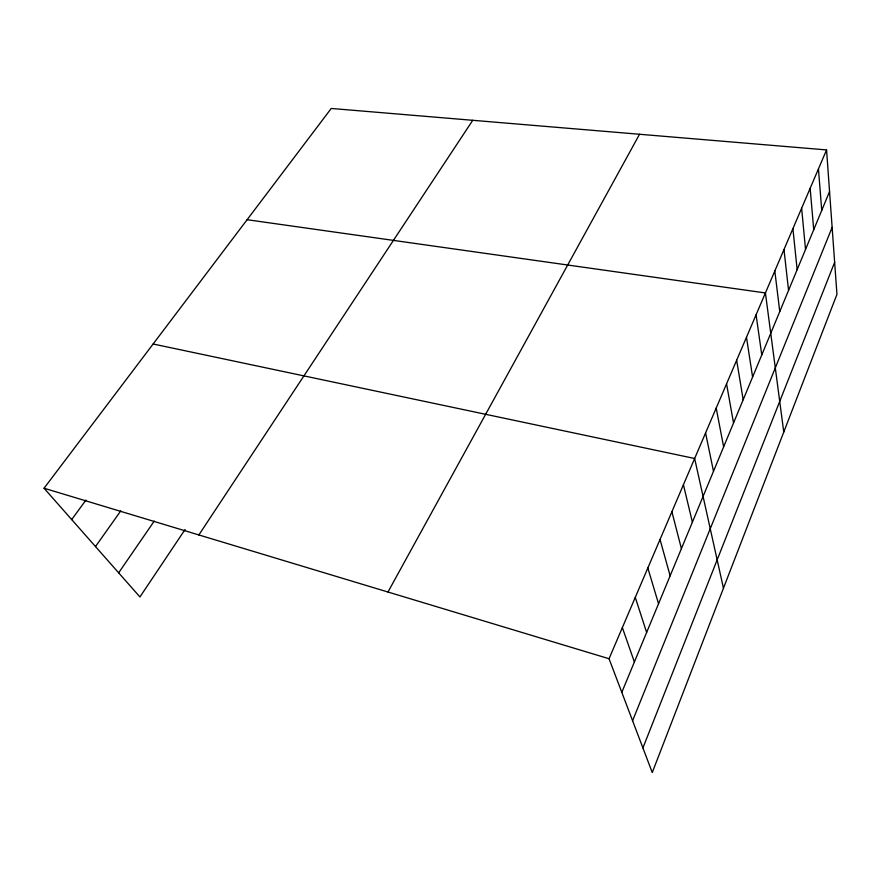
<?xml version="1.0" encoding="UTF-8"?>
<svg xmlns="http://www.w3.org/2000/svg" width="881" height="881" viewBox="0 0 881 881"><rect width="100%" height="100%" fill="white"/><g stroke="black" fill="none" stroke-linecap="round" stroke-linejoin="round"><path stroke-width="1.32" d="M642.91 747.936L834.648 262.274M632.58 720.724L832.138 227.375M621.799 692.323L829.561 191.529M826.565 149.924L836.95 294.342L652.259 772.549L609.046 658.735L826.565 149.924L331.245 108.451L44.05 488.228L139.936 596.955L185.087 529.492M387.97 592.021L639.551 134.264M198.853 534.954L472.745 120.301M118.66 572.826L154.241 521.1M95.489 546.561L120.752 510.903M71.691 519.581L85.931 500.078M247.109 219.71L765.424 292.955L783.76 432.053M153.129 343.997L694.646 458.494L723.455 588.2M44.05 488.228L609.046 658.735M622.349 627.602L634.386 661.961M635.278 597.373L646.632 632.437M647.832 568.003L658.548 603.738M660.034 539.469L670.133 575.811M671.895 511.729L681.409 548.632M683.425 484.748L692.378 522.18M705.571 432.945L713.489 471.313M716.198 408.079L723.631 446.843M726.561 383.852L733.532 423.001M736.648 360.252L743.179 399.743M746.482 337.247L752.594 377.046M756.074 314.825L761.779 354.911M774.817 270.974L779.762 311.566M783.98 249.543L788.561 290.356M792.911 228.642L797.151 269.652M801.633 208.246L805.531 249.433M810.146 188.347L813.725 229.688M818.449 168.91L821.731 210.394"/></g></svg>
